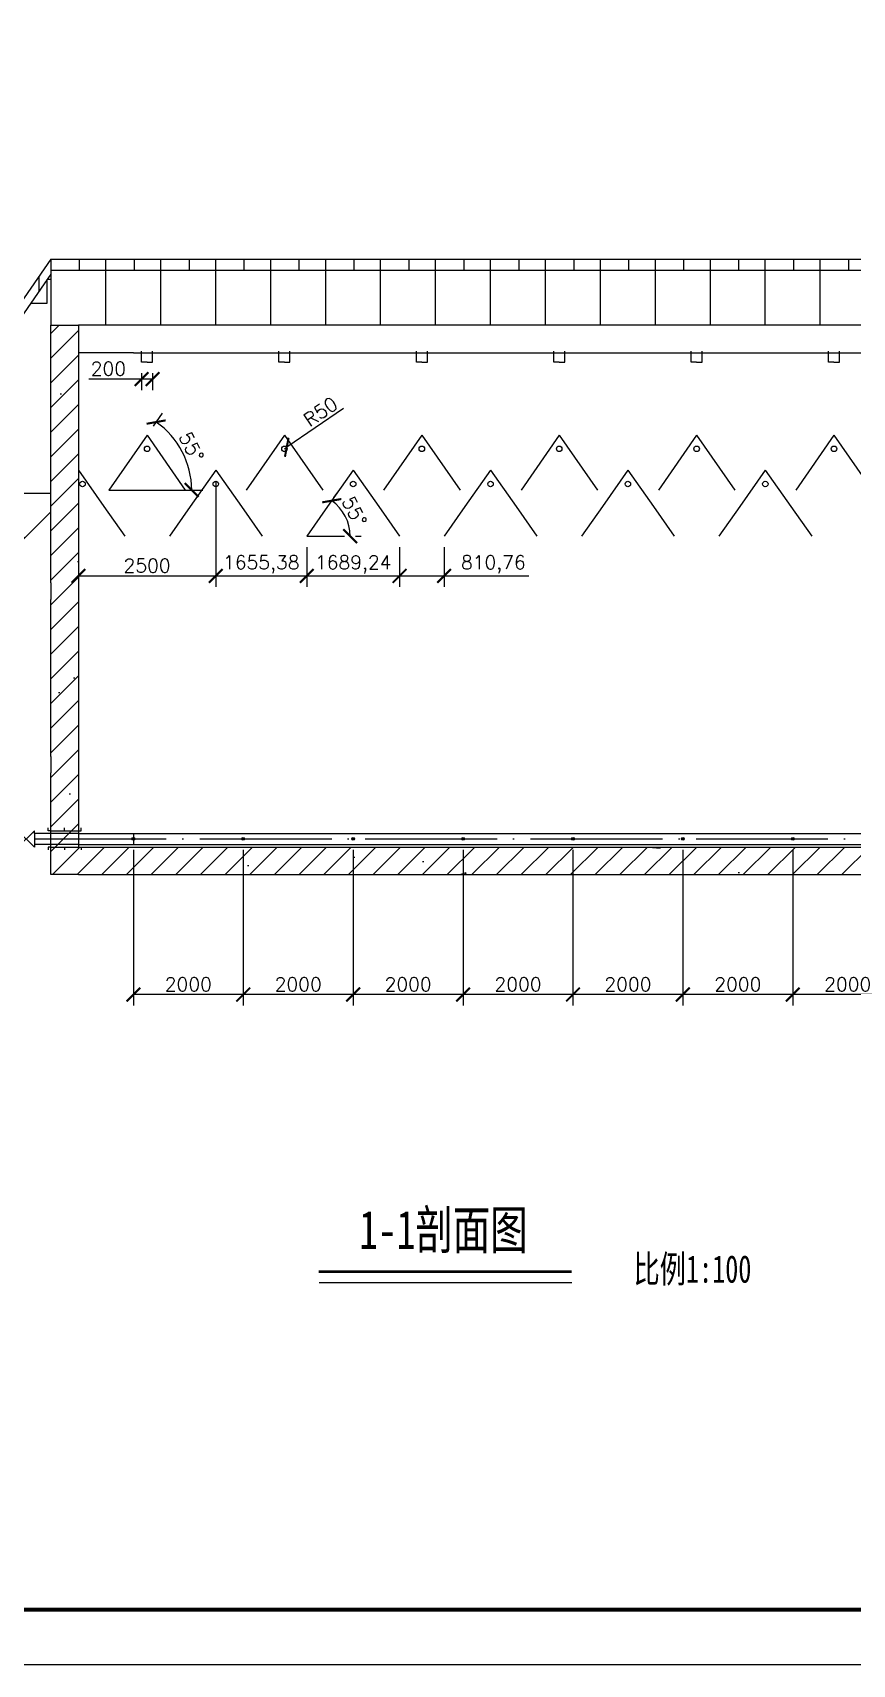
# Model space of a CAD drawing. Header units: millimetres. Extents: x 1414 to 3190, y 159 to 1050.
# Drawn here: x 1570.5 to 1719.7, y 456 to 753 of the extents above; entities that cross this region are included whole.
import ezdxf

# ---------------------------------------------------------------- set-up
doc = ezdxf.new("R2010")
doc.units = ezdxf.units.MM
doc.linetypes.add('ACAD_ISO04W100', pattern=[30, 24, -3, 0, -3])
for name, color, linetype in [('图层1', 1, 'Continuous'), ('图层3', 3, 'Continuous'), ('图层4', 4, 'Continuous')]:
    doc.layers.add(name, color=color, linetype=linetype)
doc.layers.add('图层2', color=5, linetype='Continuous', lineweight=25)
doc.styles.get("Standard").update_dxf_attribs({"font": 'txt', "bigfont": 'gbcbig.shx'})
doc.dimstyles.new('副本 ISO-25', dxfattribs={"dimtxt": 2.5, "dimasz": 2.5, "dimexe": 2, "dimexo": 2, "dimtad": 1, "dimlfac": 100, "dimtxsty": 'Standard', "dimblk": 'ARCHTICK', "dimcen": 2.5, "dimadec": 0, "dimazin": 0, "dimtfac": 1, "dimtmove": 0, "dimatfit": 3, "dimfxl": 1, "dimarcsym": 0})

# ---------------------------------------------------------------- blocks, each defined once
blk = doc.blocks.new('_ArchTick')
at = {"color": 0, "linetype": 'ByBlock', "const_width": 0.15}
blk.add_lwpolyline([(-0.5, -0.5), (0.5, 0.5)], dxfattribs=at)
blk = doc.blocks.new('*D3')
at = {"layer": '图层4', "color": 0, "lineweight": -2, "transparency": 16777216}
for p, q in [((1590.31, 689.92), (1580.72, 689.92)), ((1590.31, 690.97), (1590.31, 687.92)), ((1592.31, 689.92), (1590.31, 689.92)), ((1592.31, 690.97), (1592.31, 687.92))]:
    blk.add_line(p, q, dxfattribs=at)
at = {"layer": '图层4', "color": 0, "lineweight": -2, "transparency": 16777216, "xscale": 2.5, "yscale": 2.5, "zscale": 2.5, "rotation": 180}
blk.add_blockref('_ArchTick', (1590.31, 689.92), dxfattribs=at)
at = {"layer": '图层4', "color": 0, "lineweight": -2, "transparency": 16777216, "xscale": 2.5, "yscale": 2.5, "zscale": 2.5}
blk.add_blockref('_ArchTick', (1592.31, 689.92), dxfattribs=at)
at = {"layer": '图层4', "color": 0, "lineweight": 25, "transparency": 16777216, "insert": (1584.26, 691.79), "char_height": 2.5, "attachment_point": 5}
blk.add_mtext('200', dxfattribs=at)
blk = doc.blocks.new('*D4')
at = {"layer": '图层4', "color": 0, "lineweight": -2, "transparency": 16777216}
for p, q in [((1620.36, 659.32), (1620.36, 652.09)), ((1637.25, 659.32), (1637.25, 652.09)), ((1620.36, 654.09), (1637.25, 654.09))]:
    blk.add_line(p, q, dxfattribs=at)
at = {"layer": '图层4', "color": 0, "lineweight": -2, "transparency": 16777216, "xscale": 2.5, "yscale": 2.5, "zscale": 2.5, "rotation": 180}
blk.add_blockref('_ArchTick', (1620.36, 654.09), dxfattribs=at)
at = {"layer": '图层4', "color": 0, "lineweight": -2, "transparency": 16777216, "xscale": 2.5, "yscale": 2.5, "zscale": 2.5}
blk.add_blockref('_ArchTick', (1637.25, 654.09), dxfattribs=at)
at = {"layer": '图层4', "color": 0, "lineweight": 25, "transparency": 16777216, "insert": (1628.81, 656.18), "char_height": 2.5, "attachment_point": 5}
blk.add_mtext('1689,24', dxfattribs=at)
blk = doc.blocks.new('*D7')
at = {"layer": '图层4', "color": 0, "lineweight": -2, "transparency": 16777216}
for p, q in [((1708.81, 604.22), (1708.81, 575.89)), ((1728.81, 604.22), (1728.81, 575.89)), ((1728.81, 577.89), (1708.81, 577.89))]:
    blk.add_line(p, q, dxfattribs=at)
at = {"layer": '图层4', "color": 0, "lineweight": -2, "transparency": 16777216, "xscale": 2.5, "yscale": 2.5, "zscale": 2.5, "rotation": 180}
blk.add_blockref('_ArchTick', (1708.81, 577.89), dxfattribs=at)
at = {"layer": '图层4', "color": 0, "lineweight": -2, "transparency": 16777216, "xscale": 2.5, "yscale": 2.5, "zscale": 2.5}
blk.add_blockref('_ArchTick', (1728.81, 577.89), dxfattribs=at)
at = {"layer": '图层4', "color": 0, "lineweight": 25, "transparency": 16777216, "insert": (1718.81, 579.76), "char_height": 2.5, "attachment_point": 5}
blk.add_mtext('2000', dxfattribs=at)
blk = doc.blocks.new('*D8')
at = {"layer": '图层4', "color": 0, "lineweight": -2, "transparency": 16777216}
for p, q in [((1688.81, 604.22), (1688.81, 575.89)), ((1708.81, 604.22), (1708.81, 575.89)), ((1708.81, 577.89), (1688.81, 577.89))]:
    blk.add_line(p, q, dxfattribs=at)
at = {"layer": '图层4', "color": 0, "lineweight": -2, "transparency": 16777216, "xscale": 2.5, "yscale": 2.5, "zscale": 2.5, "rotation": 180}
blk.add_blockref('_ArchTick', (1688.81, 577.89), dxfattribs=at)
at = {"layer": '图层4', "color": 0, "lineweight": -2, "transparency": 16777216, "xscale": 2.5, "yscale": 2.5, "zscale": 2.5}
blk.add_blockref('_ArchTick', (1708.81, 577.89), dxfattribs=at)
at = {"layer": '图层4', "color": 0, "lineweight": 25, "transparency": 16777216, "insert": (1698.81, 579.76), "char_height": 2.5, "attachment_point": 5}
blk.add_mtext('2000', dxfattribs=at)
blk = doc.blocks.new('*D9')
at = {"layer": '图层4', "color": 0, "lineweight": -2, "transparency": 16777216}
for p, q in [((1668.81, 604.22), (1668.81, 575.89)), ((1688.81, 604.22), (1688.81, 575.89)), ((1688.81, 577.89), (1668.81, 577.89))]:
    blk.add_line(p, q, dxfattribs=at)
at = {"layer": '图层4', "color": 0, "lineweight": -2, "transparency": 16777216, "xscale": 2.5, "yscale": 2.5, "zscale": 2.5, "rotation": 180}
blk.add_blockref('_ArchTick', (1668.81, 577.89), dxfattribs=at)
at = {"layer": '图层4', "color": 0, "lineweight": -2, "transparency": 16777216, "xscale": 2.5, "yscale": 2.5, "zscale": 2.5}
blk.add_blockref('_ArchTick', (1688.81, 577.89), dxfattribs=at)
at = {"layer": '图层4', "color": 0, "lineweight": 25, "transparency": 16777216, "insert": (1678.81, 579.76), "char_height": 2.5, "attachment_point": 5}
blk.add_mtext('2000', dxfattribs=at)
blk = doc.blocks.new('*D10')
at = {"layer": '图层4', "color": 0, "lineweight": -2, "transparency": 16777216}
for p, q in [((1648.81, 604.22), (1648.81, 575.89)), ((1668.81, 604.22), (1668.81, 575.89)), ((1668.81, 577.89), (1648.81, 577.89))]:
    blk.add_line(p, q, dxfattribs=at)
at = {"layer": '图层4', "color": 0, "lineweight": -2, "transparency": 16777216, "xscale": 2.5, "yscale": 2.5, "zscale": 2.5, "rotation": 180}
blk.add_blockref('_ArchTick', (1648.81, 577.89), dxfattribs=at)
at = {"layer": '图层4', "color": 0, "lineweight": -2, "transparency": 16777216, "xscale": 2.5, "yscale": 2.5, "zscale": 2.5}
blk.add_blockref('_ArchTick', (1668.81, 577.89), dxfattribs=at)
at = {"layer": '图层4', "color": 0, "lineweight": 25, "transparency": 16777216, "insert": (1658.81, 579.76), "char_height": 2.5, "attachment_point": 5}
blk.add_mtext('2000', dxfattribs=at)
blk = doc.blocks.new('*D11')
at = {"layer": '图层4', "color": 0, "lineweight": -2, "transparency": 16777216}
for p, q in [((1628.81, 604.22), (1628.81, 575.89)), ((1648.81, 604.22), (1648.81, 575.89)), ((1648.81, 577.89), (1628.81, 577.89))]:
    blk.add_line(p, q, dxfattribs=at)
at = {"layer": '图层4', "color": 0, "lineweight": -2, "transparency": 16777216, "xscale": 2.5, "yscale": 2.5, "zscale": 2.5, "rotation": 180}
blk.add_blockref('_ArchTick', (1628.81, 577.89), dxfattribs=at)
at = {"layer": '图层4', "color": 0, "lineweight": -2, "transparency": 16777216, "xscale": 2.5, "yscale": 2.5, "zscale": 2.5}
blk.add_blockref('_ArchTick', (1648.81, 577.89), dxfattribs=at)
at = {"layer": '图层4', "color": 0, "lineweight": 25, "transparency": 16777216, "insert": (1638.81, 579.76), "char_height": 2.5, "attachment_point": 5}
blk.add_mtext('2000', dxfattribs=at)
blk = doc.blocks.new('*D12')
at = {"layer": '图层4', "color": 0, "lineweight": -2, "transparency": 16777216}
for p, q in [((1608.81, 604.22), (1608.81, 575.89)), ((1628.81, 604.22), (1628.81, 575.89)), ((1628.81, 577.89), (1608.81, 577.89))]:
    blk.add_line(p, q, dxfattribs=at)
at = {"layer": '图层4', "color": 0, "lineweight": -2, "transparency": 16777216, "xscale": 2.5, "yscale": 2.5, "zscale": 2.5, "rotation": 180}
blk.add_blockref('_ArchTick', (1608.81, 577.89), dxfattribs=at)
at = {"layer": '图层4', "color": 0, "lineweight": -2, "transparency": 16777216, "xscale": 2.5, "yscale": 2.5, "zscale": 2.5}
blk.add_blockref('_ArchTick', (1628.81, 577.89), dxfattribs=at)
at = {"layer": '图层4', "color": 0, "lineweight": 25, "transparency": 16777216, "insert": (1618.81, 579.76), "char_height": 2.5, "attachment_point": 5}
blk.add_mtext('2000', dxfattribs=at)
blk = doc.blocks.new('*D13')
at = {"layer": '图层4', "color": 0, "lineweight": -2, "transparency": 16777216}
for p, q in [((1588.81, 604.22), (1588.81, 575.89)), ((1608.81, 604.22), (1608.81, 575.89)), ((1608.81, 577.89), (1588.81, 577.89))]:
    blk.add_line(p, q, dxfattribs=at)
at = {"layer": '图层4', "color": 0, "lineweight": -2, "transparency": 16777216, "xscale": 2.5, "yscale": 2.5, "zscale": 2.5, "rotation": 180}
blk.add_blockref('_ArchTick', (1588.81, 577.89), dxfattribs=at)
at = {"layer": '图层4', "color": 0, "lineweight": -2, "transparency": 16777216, "xscale": 2.5, "yscale": 2.5, "zscale": 2.5}
blk.add_blockref('_ArchTick', (1608.81, 577.89), dxfattribs=at)
at = {"layer": '图层4', "color": 0, "lineweight": 25, "transparency": 16777216, "insert": (1598.81, 579.76), "char_height": 2.5, "attachment_point": 5}
blk.add_mtext('2000', dxfattribs=at)
blk = doc.blocks.new('*D14')
at = {"layer": '图层4', "color": 0, "lineweight": -2, "transparency": 16777216}
for p, q in [((1592.45, 681.36), (1594.1, 683.73)), ((1591.96, 669.72), (1601.42, 669.72))]:
    blk.add_line(p, q, dxfattribs=at)
blk.add_arc((1584.35, 669.72), 15.07, 0, 55.1922, dxfattribs=at)
at = {"layer": '图层4', "color": 0, "lineweight": -2, "transparency": 16777216, "xscale": 2.5, "yscale": 2.5, "zscale": 2.5}
for p, rotation in [((1592.95, 682.09), 145.1921523771478), ((1599.42, 669.72), 270)]:
    blk.add_blockref('_ArchTick', p, dxfattribs=dict(at, rotation=rotation))
at = {"layer": '图层4', "color": 0, "lineweight": 25, "transparency": 16777216, "insert": (1599.37, 677.57), "char_height": 2.5, "attachment_point": 5, "rotation": 297.5961}
blk.add_mtext('55°', dxfattribs=at)
blk = doc.blocks.new('*D24')
at = {"layer": '图层4', "color": 0, "lineweight": -2, "transparency": 16777216}
for p in [(1627.05, 684.54), (1616.31, 677.22)]:
    blk.add_line(p, (1616.72, 677.5), dxfattribs=at)
at = {"layer": '图层4', "color": 0, "lineweight": -2, "transparency": 16777216, "xscale": 2.5, "yscale": 2.5, "zscale": 2.5, "rotation": 214.2898898662538}
blk.add_blockref('_ArchTick', (1616.72, 677.5), dxfattribs=at)
at = {"layer": '图层4', "color": 0, "lineweight": 25, "transparency": 16777216, "insert": (1622.89, 683.98), "char_height": 2.5, "attachment_point": 5, "rotation": 34.2899}
blk.add_mtext('R50', dxfattribs=at)
blk = doc.blocks.new('*D30')
at = {"layer": '图层4', "color": 0, "lineweight": -2, "transparency": 16777216}
for p, q in [((1637.25, 659.32), (1637.25, 652.09)), ((1645.36, 659.32), (1645.36, 652.09)), ((1637.25, 654.09), (1645.36, 654.09)), ((1645.36, 654.09), (1660.78, 654.09))]:
    blk.add_line(p, q, dxfattribs=at)
at = {"layer": '图层4', "color": 0, "lineweight": -2, "transparency": 16777216, "xscale": 2.5, "yscale": 2.5, "zscale": 2.5, "rotation": 180}
blk.add_blockref('_ArchTick', (1637.25, 654.09), dxfattribs=at)
at = {"layer": '图层4', "color": 0, "lineweight": -2, "transparency": 16777216, "xscale": 2.5, "yscale": 2.5, "zscale": 2.5}
blk.add_blockref('_ArchTick', (1645.36, 654.09), dxfattribs=at)
at = {"layer": '图层4', "color": 0, "transparency": 16777216, "insert": (1654.32, 656.18), "char_height": 2.5, "attachment_point": 5}
blk.add_mtext('810,76', dxfattribs=at)
blk = doc.blocks.new('*D31')
at = {"layer": '图层4', "color": 0, "lineweight": -2, "transparency": 16777216}
for p, q in [((1603.81, 671.32), (1603.81, 652.09)), ((1620.36, 659.32), (1620.36, 652.09)), ((1603.81, 654.09), (1620.36, 654.09))]:
    blk.add_line(p, q, dxfattribs=at)
at = {"layer": '图层4', "color": 0, "lineweight": -2, "transparency": 16777216, "xscale": 2.5, "yscale": 2.5, "zscale": 2.5, "rotation": 180}
blk.add_blockref('_ArchTick', (1603.81, 654.09), dxfattribs=at)
at = {"layer": '图层4', "color": 0, "lineweight": -2, "transparency": 16777216, "xscale": 2.5, "yscale": 2.5, "zscale": 2.5}
blk.add_blockref('_ArchTick', (1620.36, 654.09), dxfattribs=at)
at = {"layer": '图层4', "color": 0, "transparency": 16777216, "insert": (1612.08, 656.18), "char_height": 2.5, "attachment_point": 5}
blk.add_mtext('1655,38', dxfattribs=at)
blk = doc.blocks.new('*D32')
at = {"layer": '图层4', "color": 0, "lineweight": -2, "transparency": 16777216}
for p, q in [((1578.81, 671.32), (1578.81, 652.09)), ((1603.81, 671.32), (1603.81, 652.09)), ((1578.81, 654.09), (1603.81, 654.09))]:
    blk.add_line(p, q, dxfattribs=at)
at = {"layer": '图层4', "color": 0, "lineweight": -2, "transparency": 16777216, "xscale": 2.5, "yscale": 2.5, "zscale": 2.5, "rotation": 180}
blk.add_blockref('_ArchTick', (1578.81, 654.09), dxfattribs=at)
at = {"layer": '图层4', "color": 0, "lineweight": -2, "transparency": 16777216, "xscale": 2.5, "yscale": 2.5, "zscale": 2.5}
blk.add_blockref('_ArchTick', (1603.81, 654.09), dxfattribs=at)
at = {"layer": '图层4', "color": 0, "transparency": 16777216, "insert": (1591.31, 655.97), "char_height": 2.5, "attachment_point": 5}
blk.add_mtext('2500', dxfattribs=at)
blk = doc.blocks.new('*D33')
at = {"layer": '图层4', "color": 0, "lineweight": -2, "transparency": 16777216}
for p, q in [((1625.31, 668.35), (1626.06, 669.42)), ((1629.24, 661.32), (1630.26, 661.32))]:
    blk.add_line(p, q, dxfattribs=at)
blk.add_arc((1620.36, 661.32), 7.9, 360, 54.8602, dxfattribs=at)
at = {"layer": '图层4', "color": 0, "lineweight": -2, "transparency": 16777216, "xscale": 2.5, "yscale": 2.5, "zscale": 2.5}
for p, rotation in [((1624.91, 667.78), 144.8602482164811), ((1628.26, 661.32), 269.9999999999993)]:
    blk.add_blockref('_ArchTick', p, dxfattribs=dict(at, rotation=rotation))
at = {"layer": '图层4', "color": 0, "transparency": 16777216, "insert": (1629.04, 665.82), "char_height": 2.5, "attachment_point": 5, "rotation": 297.4301}
blk.add_mtext('55°', dxfattribs=at)

msp = doc.modelspace()

# ---------------------------------------------------------------- hatches: boundary and pattern name
at = {"layer": '图层4'}
h = msp.add_hatch(dxfattribs=at)
h.set_pattern_fill('AR-CONC', color=256, scale=0.25, style=0)
h.paths.add_polyline_path([(1578.80529, 940.5236), (1578.80529, 945.5236), (1573.80529, 945.5236), (1573.80529, 892.0236), (1578.80529, 892.0236)])
h.paths.add_polyline_path([(1578.80529, 889.0236), (1573.80529, 889.0236), (1573.80529, 835.5236), (1578.80529, 835.5236), (1783.80529, 835.5236), (1783.80529, 840.5236), (1783.80529, 889.0236), (1778.80529, 889.0236), (1778.80529, 840.5236), (1578.80529, 840.5236)])
h.paths.add_polyline_path([(1590.30529, 945.5236), (1580.55529, 945.5236), (1580.55529, 940.5236), (1590.30529, 940.5236)])
h.paths.add_polyline_path([(1602.80529, 945.5236), (1592.30529, 945.5236), (1592.30529, 940.5236), (1602.80529, 940.5236)])
h.paths.add_polyline_path([(1615.30529, 945.5236), (1604.80529, 945.5236), (1604.80529, 940.5236), (1615.30529, 940.5236)])
h.paths.add_polyline_path([(1627.80529, 945.5236), (1617.30529, 945.5236), (1617.30529, 940.5236), (1627.80529, 940.5236)])
h.paths.add_polyline_path([(1640.30529, 945.5236), (1629.80529, 945.5236), (1629.80529, 940.5236), (1640.30529, 940.5236)])
h.paths.add_polyline_path([(1652.80529, 945.5236), (1642.30529, 945.5236), (1642.30529, 940.5236), (1652.80529, 940.5236)])
h.paths.add_polyline_path([(1665.30529, 945.5236), (1654.80529, 945.5236), (1654.80529, 940.5236), (1665.30529, 940.5236)])
h.paths.add_polyline_path([(1677.80529, 945.5236), (1667.30529, 945.5236), (1667.30529, 940.5236), (1677.80529, 940.5236)])
h.paths.add_polyline_path([(1690.30529, 945.5236), (1679.80529, 945.5236), (1679.80529, 940.5236), (1690.30529, 940.5236)])
h.paths.add_polyline_path([(1702.80529, 945.5236), (1692.30529, 945.5236), (1692.30529, 940.5236), (1702.80529, 940.5236)])
h.paths.add_polyline_path([(1715.30529, 945.5236), (1704.80529, 945.5236), (1704.80529, 940.5236), (1715.30529, 940.5236)])
h.paths.add_polyline_path([(1727.80529, 945.5236), (1717.30529, 945.5236), (1717.30529, 940.5236), (1727.80529, 940.5236)])
h.paths.add_polyline_path([(1740.30529, 945.5236), (1729.80529, 945.5236), (1729.80529, 940.5236), (1740.30529, 940.5236)])
h.paths.add_polyline_path([(1752.80529, 945.5236), (1742.30529, 945.5236), (1742.30529, 940.5236), (1752.80529, 940.5236)])
h.paths.add_polyline_path([(1765.30529, 945.5236), (1754.80529, 945.5236), (1754.80529, 940.5236), (1765.30529, 940.5236)])
h.paths.add_polyline_path([(1777.05529, 945.5236), (1767.30529, 945.5236), (1767.30529, 940.5236), (1777.05529, 940.5236)])
h.paths.add_polyline_path([(1783.80529, 945.5236), (1778.80529, 945.5236), (1778.80529, 940.5236), (1778.80529, 940.0236), (1778.80529, 892.0236), (1783.80529, 892.0236)])
h.paths.add_polyline_path([(1578.80529, 699.71833), (1573.80529, 699.71833), (1573.80529, 652.81833), (1573.80529, 649.81833), (1573.80529, 621.21833), (1578.80529, 621.21833), (1578.80529, 649.81833), (1578.80529, 652.81833), (1578.80529, 661.31833)])
h.paths.add_polyline_path([(1783.80529, 604.71833), (1778.80529, 604.71833), (1578.80529, 604.71833), (1578.80529, 618.21833), (1573.80529, 618.21833), (1573.80529, 599.71833), (1578.80529, 599.71833), (1778.80529, 599.71833), (1783.80529, 599.71833)])
h.paths.add_polyline_path([(1783.80529, 649.81833), (1778.80529, 649.81833), (1778.80529, 619.71833), (1783.80529, 619.71833)])
h.paths.add_polyline_path([(1783.80529, 661.31833), (1778.80529, 661.31833), (1778.80529, 652.81833), (1783.80529, 652.81833)])
h.paths.add_polyline_path([(1783.80529, 669.71833), (1778.80529, 669.71833), (1778.80529, 661.31833), (1783.80529, 661.31833)])
h.paths.add_polyline_path([(1783.80529, 673.31833), (1778.80529, 673.31833), (1778.80529, 669.71833), (1783.80529, 669.71833)])
h.paths.add_polyline_path([(1783.80529, 679.71833), (1778.80529, 679.71833), (1778.80529, 673.31833), (1783.80529, 673.31833)])
h.paths.add_polyline_path([(1783.80529, 690.46833), (1778.80529, 690.46833), (1778.80529, 679.71833), (1783.80529, 679.71833)])
h.paths.add_polyline_path([(1783.80529, 699.71833), (1778.80529, 699.71833), (1778.80529, 694.71833), (1783.80529, 694.71833)])
h.paths.add_polyline_path([(1783.80529, 694.71833), (1778.80529, 694.71833), (1778.80529, 693.46833), (1783.80529, 693.46833)])
h.paths.add_polyline_path([(2045.90511, 931.45583), (2040.90511, 931.45583), (2040.90511, 843.20583), (1940.90511, 843.20583), (1940.90511, 908.30583), (1935.90511, 908.30583), (1935.90511, 838.20583), (2045.90511, 838.20583)])
h.paths.add_polyline_path([(1940.90511, 938.20583), (1935.90511, 938.20583), (1935.90511, 916.70583), (1940.90511, 916.70583)])
h.paths.add_polyline_path([(1940.90511, 914.70583), (1935.90511, 914.70583), (1935.90511, 910.30583), (1940.90511, 910.30583)])
h.paths.add_polyline_path([(1938.40511, 927.21239), (1945.48845, 927.21239), (1945.48845, 923.46239), (1938.40511, 923.46239)], flags=24)
h = msp.add_hatch(dxfattribs=at)
h.set_pattern_fill('ANSI31', color=256, style=0)
h.paths.add_polyline_path([(1578.80529, 940.5236), (1578.80529, 945.5236), (1573.80529, 945.5236), (1573.80529, 892.0236), (1578.80529, 892.0236)])
h.paths.add_polyline_path([(1578.80529, 889.0236), (1573.80529, 889.0236), (1573.80529, 835.5236), (1578.80529, 835.5236), (1783.80529, 835.5236), (1783.80529, 840.5236), (1783.80529, 889.0236), (1778.80529, 889.0236), (1778.80529, 840.5236), (1578.80529, 840.5236)])
h.paths.add_polyline_path([(1783.80529, 945.5236), (1778.80529, 945.5236), (1778.80529, 940.5236), (1778.80529, 940.0236), (1778.80529, 892.0236), (1783.80529, 892.0236)])
h.paths.add_polyline_path([(1777.05529, 945.5236), (1767.30529, 945.5236), (1767.30529, 940.5236), (1777.05529, 940.5236)])
h.paths.add_polyline_path([(1765.30529, 945.5236), (1754.80529, 945.5236), (1754.80529, 940.5236), (1765.30529, 940.5236)])
h.paths.add_polyline_path([(1752.80529, 945.5236), (1742.30529, 945.5236), (1742.30529, 940.5236), (1752.80529, 940.5236)])
h.paths.add_polyline_path([(1740.30529, 945.5236), (1729.80529, 945.5236), (1729.80529, 940.5236), (1740.30529, 940.5236)])
h.paths.add_polyline_path([(1727.80529, 945.5236), (1717.30529, 945.5236), (1717.30529, 940.5236), (1727.80529, 940.5236)])
h.paths.add_polyline_path([(1715.30529, 945.5236), (1704.80529, 945.5236), (1704.80529, 940.5236), (1715.30529, 940.5236)])
h.paths.add_polyline_path([(1702.80529, 945.5236), (1692.30529, 945.5236), (1692.30529, 940.5236), (1702.80529, 940.5236)])
h.paths.add_polyline_path([(1690.30529, 945.5236), (1679.80529, 945.5236), (1679.80529, 940.5236), (1690.30529, 940.5236)])
h.paths.add_polyline_path([(1677.80529, 945.5236), (1667.30529, 945.5236), (1667.30529, 940.5236), (1677.80529, 940.5236)])
h.paths.add_polyline_path([(1665.30529, 945.5236), (1654.80529, 945.5236), (1654.80529, 940.5236), (1665.30529, 940.5236)])
h.paths.add_polyline_path([(1652.80529, 945.5236), (1642.30529, 945.5236), (1642.30529, 940.5236), (1652.80529, 940.5236)])
h.paths.add_polyline_path([(1640.30529, 945.5236), (1629.80529, 945.5236), (1629.80529, 940.5236), (1640.30529, 940.5236)])
h.paths.add_polyline_path([(1627.80529, 945.5236), (1617.30529, 945.5236), (1617.30529, 940.5236), (1627.80529, 940.5236)])
h.paths.add_polyline_path([(1615.30529, 945.5236), (1604.80529, 945.5236), (1604.80529, 940.5236), (1615.30529, 940.5236)])
h.paths.add_polyline_path([(1602.80529, 945.5236), (1592.30529, 945.5236), (1592.30529, 940.5236), (1602.80529, 940.5236)])
h.paths.add_polyline_path([(1578.80529, 649.81833), (1578.80529, 652.81833), (1578.80529, 661.31833), (1578.80529, 699.71833), (1573.80529, 699.71833), (1573.80529, 652.81833), (1573.80529, 649.81833), (1573.80529, 621.21833), (1578.80529, 621.21833)])
h.paths.add_polyline_path([(1783.80529, 604.71833), (1778.80529, 604.71833), (1578.80529, 604.71833), (1578.80529, 618.21833), (1573.80529, 618.21833), (1573.80529, 599.71833), (1578.80529, 599.71833), (1778.80529, 599.71833), (1783.80529, 599.71833)])
h.paths.add_polyline_path([(1783.80529, 690.46833), (1778.80529, 690.46833), (1778.80529, 679.71833), (1783.80529, 679.71833)])
h.paths.add_polyline_path([(1783.80529, 699.71833), (1778.80529, 699.71833), (1778.80529, 694.71833), (1783.80529, 694.71833)])
h.paths.add_polyline_path([(1783.80529, 679.71833), (1778.80529, 679.71833), (1778.80529, 673.31833), (1783.80529, 673.31833)])
h.paths.add_polyline_path([(1783.80529, 673.31833), (1778.80529, 673.31833), (1778.80529, 669.71833), (1783.80529, 669.71833)])
h.paths.add_polyline_path([(1783.80529, 669.71833), (1778.80529, 669.71833), (1778.80529, 661.31833), (1783.80529, 661.31833)])
h.paths.add_polyline_path([(1783.80529, 661.31833), (1778.80529, 661.31833), (1778.80529, 652.81833), (1783.80529, 652.81833)])
h.paths.add_polyline_path([(1783.80529, 649.81833), (1778.80529, 649.81833), (1778.80529, 619.71833), (1783.80529, 619.71833)])
h.paths.add_polyline_path([(1783.80529, 619.71833), (1778.80529, 619.71833), (1778.80529, 616.21833), (1783.80529, 616.21833)])
h.paths.add_polyline_path([(2045.90511, 931.45583), (2040.90511, 931.45583), (2040.90511, 843.20583), (1940.90511, 843.20583), (1940.90511, 908.30583), (1935.90511, 908.30583), (1935.90511, 838.20583), (2045.90511, 838.20583)])
h.paths.add_polyline_path([(2045.90511, 938.20583), (2040.90511, 938.20583), (2040.90511, 931.45583), (2045.90511, 931.45583)])
h.paths.add_polyline_path([(1940.90511, 938.20583), (1935.90511, 938.20583), (1935.90511, 916.70583), (1940.90511, 916.70583)])
h.paths.add_polyline_path([(1940.90511, 914.70583), (1935.90511, 914.70583), (1935.90511, 910.30583), (1940.90511, 910.30583)])
h.paths.add_polyline_path([(1938.40511, 927.21239), (1945.48845, 927.21239), (1945.48845, 923.46239), (1938.40511, 923.46239)], flags=24)
h = msp.add_hatch(dxfattribs=at)
h.set_pattern_fill('AR-HBONE', color=256, scale=0.08, style=0)
h.paths.add_polyline_path([(1573.80529, 669.10833), (1514.67187, 669.10833), (1514.67187, 659.10833), (1573.80529, 659.10833)])
h.paths.add_polyline_path([(1855.8026, 669.10833), (1783.80529, 669.10833), (1783.80529, 661.31833), (1845.64657, 661.31833), (1842.67768, 664.31833), (1848.61545, 664.31833), (1845.64657, 661.31833), (1855.8026, 661.31833)])
h.paths.add_polyline_path([(1855.8026, 661.31833), (1783.80529, 661.31833), (1783.80529, 659.10833), (1855.8026, 659.10833)])
h.paths.add_polyline_path([(1842.70716, 672.57714), (1860.12716, 672.57714), (1860.12716, 664.99143), (1842.70716, 664.99143)], flags=9)
h.paths.add_polyline_path([(1806.65267, 665.14379), (1811.9241, 665.14379), (1811.9241, 657.58665), (1806.65267, 657.58665)], flags=9)
h = msp.add_hatch(dxfattribs=at)
h.set_pattern_fill('ANSI31', color=256, style=0)
h.paths.add_polyline_path([(1578.80529, 621.21833), (1573.80529, 621.21833), (1573.80529, 618.21833), (1578.80529, 618.21833)])

# ---------------------------------------------------------------- linework, layer by layer
at = {"lineweight": -2}
for p, q in [((1573.80529, 711.71833), (1783.80529, 711.71833)), ((1573.80529, 711.71833), (1573.80529, 699.71833)), ((1578.94099, 711.71833), (1578.94099, 709.71833)), ((1583.80529, 699.71833), (1583.80529, 711.71833)), ((1588.94099, 711.71833), (1588.94099, 709.71833)), ((1588.94099, 711.71833), (1588.94099, 709.71833)), ((1593.80529, 699.71833), (1593.80529, 711.71833)), ((1598.94099, 711.71833), (1598.94099, 709.71833)), ((1603.80529, 699.71833), (1603.80529, 711.71833)), ((1608.94099, 711.71833), (1608.94099, 709.71833)), ((1613.80529, 699.71833), (1613.80529, 711.71833)), ((1618.94099, 711.71833), (1618.94099, 709.71833)), ((1623.80529, 699.71833), (1623.80529, 711.71833)), ((1628.94099, 711.71833), (1628.94099, 709.71833)), ((1633.80529, 699.71833), (1633.80529, 711.71833)), ((1638.94099, 711.71833), (1638.94099, 709.71833)), ((1643.80529, 699.71833), (1643.80529, 711.71833)), ((1648.94099, 711.71833), (1648.94099, 709.71833)), ((1653.80529, 699.71833), (1653.80529, 711.71833)), ((1658.94099, 711.71833), (1658.94099, 709.71833)), ((1663.80529, 699.71833), (1663.80529, 711.71833)), ((1668.94099, 711.71833), (1668.94099, 709.71833)), ((1673.80529, 699.71833), (1673.80529, 711.71833)), ((1678.94099, 711.71833), (1678.94099, 709.71833)), ((1683.80529, 699.71833), (1683.80529, 711.71833)), ((1688.94099, 711.71833), (1688.94099, 709.71833)), ((1693.80529, 699.71833), (1693.80529, 711.71833)), ((1698.94099, 711.71833), (1698.94099, 709.71833)), ((1703.80529, 699.71833), (1703.80529, 711.71833)), ((1708.94099, 711.71833), (1708.94099, 709.71833)), ((1713.80529, 699.71833), (1713.80529, 711.71833)), ((1718.94099, 711.71833), (1718.94099, 709.71833)), ((1573.80529, 709.71833), (1783.80529, 709.71833))]:
    msp.add_line(p, q, dxfattribs=at)
at = {"lineweight": 25}
for p, q in [((1573.80529, 699.71833), (1578.80529, 699.71833)), ((1573.80529, 652.81833), (1573.80529, 699.71833)), ((1778.80529, 699.71833), (1578.80529, 699.71833)), ((1578.80529, 699.71833), (1578.80529, 652.81833)), ((1588.80529, 694.71833), (1578.80529, 694.71833)), ((1588.80529, 694.71833), (1778.80529, 694.71833)), ((1590.30529, 692.96833), (1590.30529, 694.96833)), ((1591.30529, 692.96833), (1590.30529, 692.96833)), ((1591.30529, 692.96833), (1592.30529, 692.96833)), ((1592.30529, 692.96833), (1592.30529, 694.96833)), ((1615.30529, 692.96833), (1615.30529, 694.96833)), ((1616.30529, 692.96833), (1615.30529, 692.96833)), ((1616.30529, 692.96833), (1617.30529, 692.96833)), ((1617.30529, 692.96833), (1617.30529, 694.96833)), ((1640.30529, 692.96833), (1640.30529, 694.96833)), ((1641.30529, 692.96833), (1640.30529, 692.96833)), ((1641.30529, 692.96833), (1642.30529, 692.96833)), ((1642.30529, 692.96833), (1642.30529, 694.96833)), ((1665.30529, 692.96833), (1665.30529, 694.96833)), ((1666.30529, 692.96833), (1665.30529, 692.96833)), ((1666.30529, 692.96833), (1667.30529, 692.96833)), ((1667.30529, 692.96833), (1667.30529, 694.96833)), ((1690.30529, 692.96833), (1690.30529, 694.96833)), ((1691.30529, 692.96833), (1690.30529, 692.96833)), ((1691.30529, 692.96833), (1692.30529, 692.96833)), ((1692.30529, 692.96833), (1692.30529, 694.96833)), ((1715.30529, 692.96833), (1715.30529, 694.96833)), ((1716.30529, 692.96833), (1715.30529, 692.96833)), ((1716.30529, 692.96833), (1717.30529, 692.96833)), ((1717.30529, 692.96833), (1717.30529, 694.96833)), ((1591.30529, 679.71833), (1584.35308, 669.71833)), ((1591.30529, 679.71833), (1598.2575, 669.71833)), ((1616.30529, 679.71833), (1609.35308, 669.71833)), ((1616.30529, 679.71833), (1623.2575, 669.71833)), ((1641.30529, 679.71833), (1634.35308, 669.71833)), ((1641.30529, 679.71833), (1648.2575, 669.71833)), ((1666.30529, 679.71833), (1659.35308, 669.71833)), ((1666.30529, 679.71833), (1673.2575, 669.71833)), ((1691.30529, 679.71833), (1684.35308, 669.71833)), ((1691.30529, 679.71833), (1698.2575, 669.71833)), ((1716.30529, 679.71833), (1709.35308, 669.71833)), ((1716.30529, 679.71833), (1723.2575, 669.71833)), ((1578.80529, 661.31833), (1578.80529, 652.81833)), ((1573.80529, 621.21833), (1573.80529, 649.81833)), ((1578.80529, 649.81833), (1578.80529, 621.21833)), ((1573.80529, 599.71833), (1573.80529, 618.21833)), ((1578.80529, 618.21833), (1578.80529, 604.71833)), ((1578.80529, 615.71833), (1578.80529, 613.71833)), ((1576.30529, 607.71833), (1576.30529, 608.21833)), ((1576.30529, 604.71833), (1576.30529, 604.21833)), ((1578.80529, 604.71833), (1778.80529, 604.71833)), ((1578.80529, 599.71833), (1573.80529, 599.71833)), ((1578.80529, 599.71833), (1778.80529, 599.71833)), ((1622.64264, 525.4735), (1668.62378, 525.4735)), ((1414.10282, 455.9729), (2255.10282, 455.9729))]:
    msp.add_line(p, q, dxfattribs=at)
for p, q in [((1573.80529, 621.21833), (1573.80529, 618.21833)), ((1578.80529, 621.21833), (1578.80529, 618.21833))]:
    msp.add_line(p, q)
at = {"color": 1, "lineweight": 25}
for p, q in [((1570.80529, 607.71833), (1567.80529, 604.71833)), ((1567.80529, 607.71833), (1570.80529, 604.71833)), ((1570.80529, 607.21833), (1570.80529, 607.71833)), ((1570.80529, 607.21833), (1570.80529, 604.71833)), ((1578.80529, 607.21833), (1769.95529, 607.21833)), ((1578.80529, 605.21833), (1769.95529, 605.21833))]:
    msp.add_line(p, q, dxfattribs=at)
at = {"lineweight": 50}
msp.add_line((1622.58812, 527.4735), (1668.51474, 527.4735), dxfattribs=at)
at = {"lineweight": 100}
msp.add_line((1439.10282, 465.9729), (2245.10282, 465.9729), dxfattribs=at)
at = {"layer": '图层1', "lineweight": 25}
for p, q in [((1578.80529, 607.21833), (1570.80529, 607.21833)), ((1588.80529, 607.21833), (1588.80529, 605.21833)), ((1578.80529, 605.21833), (1570.80529, 605.21833))]:
    msp.add_line(p, q, dxfattribs=at)
at = {"layer": '图层1', "linetype": 'ACAD_ISO04W100', "lineweight": 25}
msp.add_line((1570.80529, 606.21833), (1783.80529, 606.21833), dxfattribs=at)
at = {"layer": '图层1', "color": 3, "lineweight": 25}
for centre in [(1591.30529, 677.21833), (1616.30529, 677.21833), (1641.30529, 677.21833), (1666.30529, 677.21833), (1691.30529, 677.21833), (1716.30529, 677.21833), (1603.80529, 670.81833), (1628.80529, 670.81833), (1653.80529, 670.81833), (1678.80529, 670.81833), (1703.80529, 670.81833)]:
    msp.add_circle(centre, 0.5, dxfattribs=at)
at = {"layer": '图层1', "lineweight": 25}
for centre, radius in [((1588.80529, 606.21833), 0.25), ((1588.80529, 606.21833), 0.15), ((1608.80529, 606.21833), 0.25), ((1608.80529, 606.21833), 0.15), ((1628.80529, 606.21833), 0.25), ((1628.80529, 606.21833), 0.15), ((1648.80529, 606.21833), 0.25), ((1648.80529, 606.21833), 0.15), ((1668.80529, 606.21833), 0.25), ((1668.80529, 606.21833), 0.15), ((1688.80529, 606.21833), 0.25), ((1688.80529, 606.21833), 0.15), ((1708.80529, 606.21833), 0.25), ((1708.80529, 606.21833), 0.15)]:
    msp.add_circle(centre, radius, dxfattribs=at)
at = {"layer": '图层2', "lineweight": 25}
for p, q in [((1578.80529, 673.31833), (1583.45624, 666.71045)), ((1603.80529, 673.31833), (1599.15434, 666.71045)), ((1603.80529, 673.31833), (1608.45624, 666.71045)), ((1628.80529, 673.31833), (1624.15434, 666.71045)), ((1628.80529, 673.31833), (1633.45624, 666.71045)), ((1653.80529, 673.31833), (1649.15434, 666.71045)), ((1653.80529, 673.31833), (1658.45624, 666.71045)), ((1678.80529, 673.31833), (1674.15434, 666.71045)), ((1678.80529, 673.31833), (1683.45624, 666.71045)), ((1703.80529, 673.31833), (1699.15434, 666.71045)), ((1703.80529, 673.31833), (1708.45624, 666.71045)), ((1583.45624, 666.71045), (1587.25148, 661.31833)), ((1599.15434, 666.71045), (1595.3591, 661.31833)), ((1608.45624, 666.71045), (1612.25148, 661.31833)), ((1624.15434, 666.71045), (1620.3591, 661.31833)), ((1633.45624, 666.71045), (1637.25148, 661.31833)), ((1649.15434, 666.71045), (1645.3591, 661.31833)), ((1658.45624, 666.71045), (1662.25148, 661.31833)), ((1674.15434, 666.71045), (1670.3591, 661.31833)), ((1683.45624, 666.71045), (1687.25148, 661.31833)), ((1699.15434, 666.71045), (1695.3591, 661.31833)), ((1708.45624, 666.71045), (1712.25148, 661.31833)), ((1573.30529, 607.71833), (1573.30529, 608.21833)), ((1573.80529, 607.71833), (1573.30529, 607.71833)), ((1573.80529, 607.71833), (1578.80529, 607.71833)), ((1578.80529, 607.71833), (1579.30529, 607.71833)), ((1579.30529, 607.71833), (1579.30529, 608.21833)), ((1573.80529, 604.71833), (1573.30529, 604.71833)), ((1573.30529, 604.71833), (1573.30529, 604.21833)), ((1573.80529, 604.71833), (1578.80529, 604.71833)), ((1578.80529, 604.71833), (1579.30529, 604.71833)), ((1579.30529, 604.71833), (1579.30529, 604.21833))]:
    msp.add_line(p, q, dxfattribs=at)
at = {"layer": '图层3', "lineweight": 25}
msp.add_circle((1579.55529, 670.81833), 0.5, dxfattribs=at)
at = {"layer": '图层4'}
for p, q in [((1573.80529, 711.71833), (1544.29512, 669.10833)), ((1573.80529, 709.03906), (1546.15069, 669.10833)), ((1571.65069, 705.92802), (1571.65069, 708.60729)), ((1573.15069, 703.76215), (1573.15069, 708.09388)), ((1573.15069, 708.09388), (1573.80529, 708.09388)), ((1570.15069, 703.76215), (1573.15069, 703.76215)), ((1573.80529, 669.10833), (1514.67187, 669.10833))]:
    msp.add_line(p, q, dxfattribs=at)
at = {"layer": '图层4', "lineweight": 25}
for p, q in [((1584.35308, 669.71833), (1589.95729, 669.71833)), ((1589.95729, 669.71833), (1591.95729, 669.71833)), ((1620.3591, 661.31833), (1627.2441, 661.31833)), ((1573.80529, 652.81833), (1573.80529, 649.81833)), ((1578.80529, 652.81833), (1578.80529, 649.81833))]:
    msp.add_line(p, q, dxfattribs=at)

# ---------------------------------------------------------------- texts
at = {"lineweight": 25, "attachment_point": 2}
for s, insert, char_height, width in [('{\\fFangSong|b0|i0|c134|p49;\\W0.714;1-1剖面图}', (1645.24169, 538.57721), 7, 137.633324), ('{\\fFangSong|b0|i0|c134|p49;\\W0.7;比例1:100}', (1690.55232, 530.44347), 5, 71.4710048)]:
    msp.add_mtext(s, dxfattribs=dict(at, insert=insert, char_height=char_height, width=width))

# ---------------------------------------------------------------- dimensions: what is measured, and where the dimension line sits
at = {"layer": '图层4', "lineweight": 25}
for base, p1, p2, picture, middle in [((1590.30529, 689.91798), (1592.30529, 692.96833), (1590.30529, 692.96833), '*D3', (1584.26362, 691.79298)), ((1637.25148, 654.09196), (1620.3591, 661.31833), (1637.25148, 661.31833), '*D4', (1628.80529, 656.1753)), ((1588.80529, 577.88876), (1608.80529, 606.21833), (1588.80529, 606.21833), '*D13', (1598.80529, 579.76376)), ((1608.80529, 577.88876), (1628.80529, 606.21833), (1608.80529, 606.21833), '*D12', (1618.80529, 579.76376)), ((1628.80529, 577.88876), (1648.80529, 606.21833), (1628.80529, 606.21833), '*D11', (1638.80529, 579.76376)), ((1648.80529, 577.88876), (1668.80529, 606.21833), (1648.80529, 606.21833), '*D10', (1658.80529, 579.76376)), ((1668.80529, 577.88876), (1688.80529, 606.21833), (1668.80529, 606.21833), '*D9', (1678.80529, 579.76376)), ((1688.80529, 577.88876), (1708.80529, 606.21833), (1688.80529, 606.21833), '*D8', (1698.80529, 579.76376)), ((1708.80529, 577.88876), (1728.80529, 606.21833), (1708.80529, 606.21833), '*D7', (1718.80529, 579.76376))]:
    dim = msp.add_linear_dim(base=base, p1=p1, p2=p2, dimstyle='副本 ISO-25', dxfattribs=at)
    dim.commit()
    dim.dimension.update_dxf_attribs({"geometry": picture, "text_midpoint": middle})
dim = msp.add_radius_dim(center=(1616.30529, 677.21833), mpoint=(1616.71839, 677.50002), dimstyle='副本 ISO-25', dxfattribs=at)
dim.commit()
dim.dimension.update_dxf_attribs({"geometry": '*D24', "text_midpoint": (1622.89128, 683.97872)})
dim = msp.add_angular_dim_2l(base=(1598.64957, 674.47342), line1=((1584.35308, 669.71833), (1589.95729, 669.71833)), line2=((1591.30529, 679.71833), (1584.35308, 669.71833)), dimstyle='副本 ISO-25', dxfattribs=at)
dim.commit()
dim.dimension.update_dxf_attribs({"geometry": '*D14', "text_midpoint": (1599.36727, 677.56625)})
at = {"layer": '图层4'}
for base, p1, p2, picture, middle in [((1603.80529, 654.09196), (1578.80529, 673.31833), (1603.80529, 673.31833), '*D32', (1591.30529, 655.96696)), ((1620.3591, 654.09196), (1603.80529, 673.31833), (1620.3591, 661.31833), '*D31', (1612.0822, 656.1753)), ((1645.3591, 654.09196), (1637.25148, 661.31833), (1645.3591, 661.31833), '*D30', (1654.31744, 656.1753))]:
    dim = msp.add_linear_dim(base=base, p1=p1, p2=p2, dimstyle='副本 ISO-25', dxfattribs=at)
    dim.commit()
    dim.dimension.update_dxf_attribs({"geometry": picture, "text_midpoint": middle})
dim = msp.add_angular_dim_2l(base=(1627.86446, 663.79857), line1=((1620.3591, 661.31833), (1627.2441, 661.31833)), line2=((1624.15434, 666.71045), (1620.3591, 661.31833)), dimstyle='副本 ISO-25', dxfattribs=at)
dim.commit()
dim.dimension.update_dxf_attribs({"geometry": '*D33', "text_midpoint": (1629.03918, 665.82345)})

doc.saveas('drawing.dxf')
